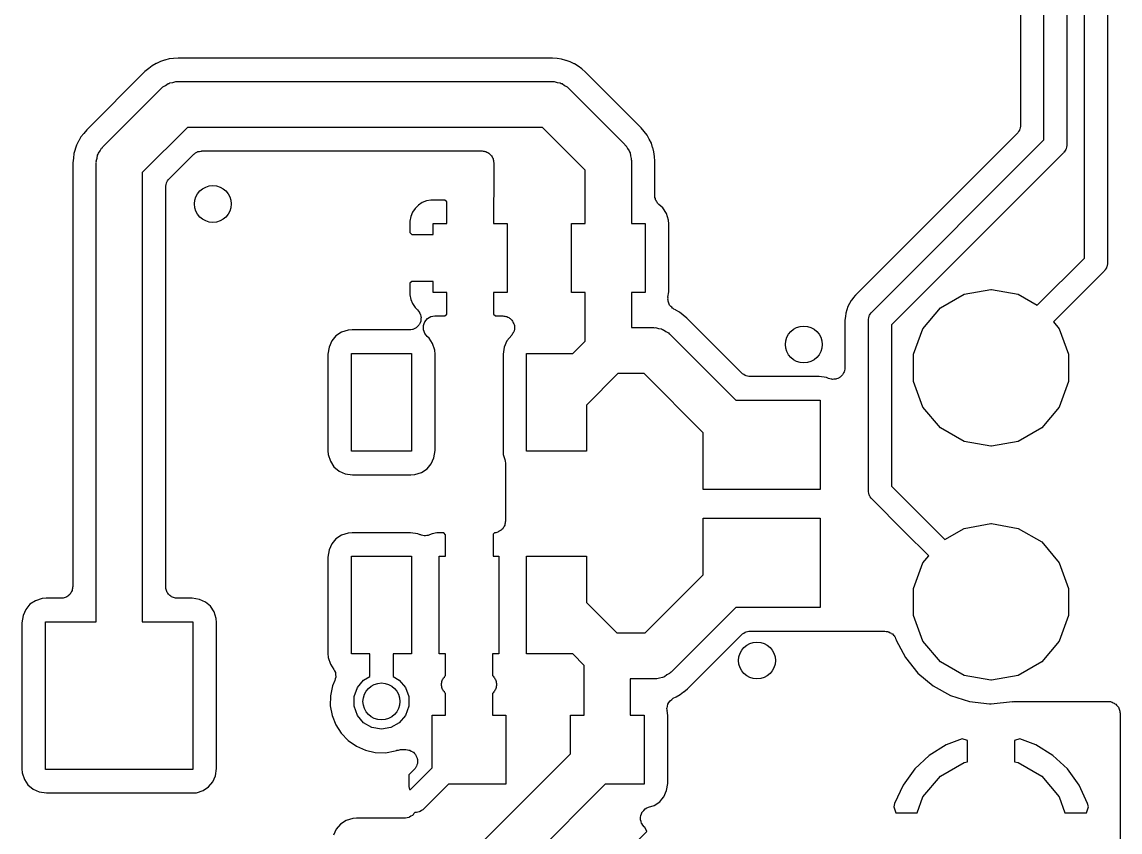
# Model space of a CAD drawing. Extents: x 100.3 to 129.7, y -169.7 to -100.3.
# Drawn here: x 117.75 to 129.67, y -159.77 to -150.98 of the extents above; entities that cross this region are included whole.
import ezdxf

# ---------------------------------------------------------------- set-up
doc = ezdxf.new("R2010")
doc.units = 0
doc.header["$MEASUREMENT"] = 0
doc.layers.add('BLACK', color=7, linetype='CONTINUOUS')

msp = doc.modelspace()

# ---------------------------------------------------------------- linework, layer by layer
at = {"layer": 'Black'}
for p, q in [((129.285, -153.547), (129.285, -134.121)), ((129.535, -134.069), (129.535, -153.598)), ((128.845, -152.263), (128.845, -134.388)), ((129.095, -134.336), (129.095, -152.314)), ((128.591, -134.546), (128.591, -152.105)), ((119.168, -151.459), (119.131, -151.489)), ((119.211, -151.436), (119.168, -151.459)), ((119.212, -151.436), (119.211, -151.436)), ((119.213, -151.436), (119.212, -151.436)), ((119.256, -151.413), (119.213, -151.436)), ((119.302, -151.399), (119.256, -151.413)), ((119.303, -151.399), (119.302, -151.399)), ((119.35, -151.385), (119.303, -151.399)), ((119.303, -151.399), (119.303, -151.399)), ((119.398, -151.381), (119.35, -151.385)), ((119.399, -151.381), (119.398, -151.381)), ((119.451, -151.375), (119.399, -151.381)), ((119.399, -151.381), (119.399, -151.381)), ((123.509, -151.375), (119.451, -151.375)), ((123.51, -151.376), (123.509, -151.375)), ((123.562, -151.381), (123.51, -151.376)), ((123.51, -151.376), (123.51, -151.376)), ((123.563, -151.381), (123.562, -151.381)), ((123.562, -151.381), (123.562, -151.381)), ((123.611, -151.386), (123.563, -151.381)), ((123.657, -151.401), (123.611, -151.386)), ((123.658, -151.401), (123.657, -151.401)), ((123.659, -151.401), (123.658, -151.401)), ((123.705, -151.416), (123.659, -151.401)), ((123.747, -151.439), (123.705, -151.416)), ((123.748, -151.439), (123.747, -151.439)), ((123.749, -151.44), (123.748, -151.439)), ((123.791, -151.462), (123.749, -151.44)), ((123.829, -151.494), (123.791, -151.462)), ((119.088, -151.523), (118.458, -152.154)), ((119.089, -151.522), (119.088, -151.523)), ((119.13, -151.49), (119.089, -151.522)), ((119.089, -151.522), (119.089, -151.522)), ((119.131, -151.489), (119.13, -151.49)), ((119.13, -151.49), (119.13, -151.49)), ((123.83, -151.494), (123.829, -151.494)), ((123.829, -151.494), (123.829, -151.494)), ((123.87, -151.528), (123.83, -151.494)), ((124.474, -152.132), (123.87, -151.528)), ((118.633, -152.338), (119.268, -151.703)), ((119.268, -151.703), (119.277, -151.696)), ((119.277, -151.696), (119.284, -151.688)), ((119.284, -151.688), (119.313, -151.672)), ((119.313, -151.672), (119.339, -151.653)), ((119.339, -151.653), (119.35, -151.65)), ((119.35, -151.65), (119.359, -151.645)), ((119.359, -151.645), (119.392, -151.639)), ((119.392, -151.639), (119.423, -151.63)), ((119.423, -151.63), (119.434, -151.631)), ((119.434, -151.631), (119.445, -151.63)), ((119.445, -151.63), (123.509, -151.63)), ((123.509, -151.63), (123.52, -151.631)), ((123.52, -151.631), (123.531, -151.63)), ((123.531, -151.63), (123.562, -151.639)), ((123.562, -151.639), (123.595, -151.645)), ((123.595, -151.645), (123.604, -151.65)), ((123.604, -151.65), (123.615, -151.653)), ((123.615, -151.653), (123.641, -151.672)), ((123.641, -151.672), (123.67, -151.688)), ((123.67, -151.688), (123.677, -151.696)), ((123.677, -151.696), (123.686, -151.703)), ((123.686, -151.703), (124.295, -152.312)), ((118.458, -152.154), (118.425, -152.194)), ((119.549, -152.13), (119.06, -152.618)), ((123.405, -152.13), (119.549, -152.13)), ((123.868, -152.592), (123.405, -152.13)), ((124.475, -152.133), (124.474, -152.132)), ((124.507, -152.173), (124.475, -152.133)), ((124.475, -152.133), (124.475, -152.133)), ((124.508, -152.174), (124.507, -152.173)), ((124.539, -152.212), (124.508, -152.174)), ((124.508, -152.174), (124.508, -152.174)), ((128.57, -152.172), (128.561, -152.186)), ((128.579, -152.158), (128.57, -152.172)), ((128.581, -152.153), (128.579, -152.158)), ((128.583, -152.148), (128.581, -152.153)), ((128.586, -152.132), (128.583, -152.148)), ((128.591, -152.116), (128.586, -152.132)), ((128.591, -152.105), (128.59, -152.11)), ((128.59, -152.11), (128.591, -152.116)), ((118.369, -152.276), (118.346, -152.319)), ((118.37, -152.275), (118.369, -152.276)), ((118.393, -152.232), (118.37, -152.275)), ((118.37, -152.275), (118.37, -152.275)), ((118.424, -152.195), (118.393, -152.232)), ((118.425, -152.194), (118.424, -152.194)), ((118.424, -152.194), (118.424, -152.195)), ((124.561, -152.255), (124.539, -152.212)), ((124.562, -152.256), (124.561, -152.255)), ((124.585, -152.299), (124.562, -152.256)), ((124.562, -152.256), (124.562, -152.256)), ((124.598, -152.346), (124.585, -152.299)), ((128.554, -152.195), (126.801, -153.947)), ((126.977, -154.131), (128.845, -152.263)), ((128.557, -152.19), (128.554, -152.195)), ((128.561, -152.186), (128.557, -152.19)), ((118.317, -152.412), (118.312, -152.461)), ((118.331, -152.366), (118.317, -152.412)), ((118.332, -152.366), (118.331, -152.366)), ((118.346, -152.319), (118.332, -152.365)), ((118.332, -152.365), (118.332, -152.366)), ((118.581, -152.419), (118.583, -152.409)), ((118.583, -152.409), (118.602, -152.382)), ((118.602, -152.382), (118.618, -152.354)), ((118.618, -152.354), (118.627, -152.347)), ((118.627, -152.347), (118.633, -152.338)), ((119.617, -152.421), (119.621, -152.417)), ((119.621, -152.417), (119.625, -152.413)), ((119.625, -152.413), (119.639, -152.405)), ((119.639, -152.405), (119.653, -152.395)), ((119.653, -152.395), (119.658, -152.394)), ((119.658, -152.394), (119.663, -152.391)), ((119.663, -152.391), (119.679, -152.388)), ((119.679, -152.388), (119.695, -152.384)), ((119.695, -152.384), (119.701, -152.384)), ((119.701, -152.384), (119.706, -152.383)), ((119.706, -152.383), (122.747, -152.383)), ((122.747, -152.383), (122.758, -152.385)), ((122.758, -152.385), (122.769, -152.385)), ((122.769, -152.385), (122.779, -152.389)), ((122.779, -152.389), (122.79, -152.391)), ((122.79, -152.391), (122.8, -152.397)), ((122.8, -152.397), (122.81, -152.401)), ((122.81, -152.401), (122.819, -152.408)), ((122.819, -152.408), (122.829, -152.413)), ((122.829, -152.413), (122.836, -152.422)), ((124.295, -152.312), (124.301, -152.321)), ((124.301, -152.321), (124.31, -152.328)), ((124.31, -152.328), (124.326, -152.356)), ((124.326, -152.356), (124.345, -152.383)), ((124.345, -152.383), (124.347, -152.393)), ((124.347, -152.393), (124.353, -152.403)), ((124.353, -152.403), (124.359, -152.435)), ((124.599, -152.347), (124.598, -152.346)), ((124.598, -152.346), (124.598, -152.346)), ((124.613, -152.393), (124.599, -152.347)), ((124.617, -152.442), (124.613, -152.393)), ((129.058, -152.403), (127.19, -154.271)), ((129.062, -152.398), (129.058, -152.403)), ((129.066, -152.395), (129.062, -152.398)), ((129.074, -152.38), (129.066, -152.395)), ((129.083, -152.367), (129.074, -152.38)), ((129.085, -152.362), (129.083, -152.367)), ((129.087, -152.357), (129.085, -152.362)), ((129.09, -152.341), (129.087, -152.357)), ((129.095, -152.325), (129.09, -152.341)), ((129.095, -152.314), (129.094, -152.32)), ((129.094, -152.32), (129.095, -152.325)), ((118.312, -152.462), (118.306, -152.513)), ((118.306, -152.513), (118.306, -152.513)), ((118.306, -152.513), (118.306, -152.515)), ((118.306, -152.515), (118.306, -157.11)), ((118.312, -152.461), (118.312, -152.461)), ((118.312, -152.461), (118.312, -152.462)), ((118.56, -152.514), (118.562, -152.504)), ((118.56, -157.493), (118.56, -152.514)), ((118.561, -152.493), (118.569, -152.461)), ((118.562, -152.504), (118.561, -152.493)), ((118.569, -152.461), (118.575, -152.429)), ((118.575, -152.429), (118.581, -152.419)), ((119.351, -152.686), (119.617, -152.421)), ((122.836, -152.422), (122.844, -152.429)), ((122.844, -152.429), (122.85, -152.438)), ((122.85, -152.438), (122.857, -152.447)), ((122.857, -152.447), (122.861, -152.457)), ((122.861, -152.457), (122.866, -152.467)), ((122.866, -152.467), (122.868, -152.478)), ((122.868, -152.478), (122.872, -152.488)), ((122.872, -152.488), (122.872, -152.5)), ((122.872, -152.5), (122.874, -152.51)), ((122.874, -152.51), (122.874, -152.882)), ((124.359, -152.435), (124.367, -152.467)), ((124.367, -152.467), (124.366, -152.478)), ((124.366, -152.478), (124.368, -152.488)), ((124.368, -152.488), (124.368, -153.17)), ((124.617, -152.443), (124.617, -152.442)), ((124.617, -152.442), (124.617, -152.442)), ((124.622, -152.495), (124.617, -152.443)), ((124.622, -152.868), (124.622, -152.495)), ((119.06, -152.618), (119.06, -157.493)), ((123.868, -153.17), (123.868, -152.592)), ((119.314, -152.765), (119.319, -152.749)), ((119.315, -152.77), (119.314, -152.765)), ((119.314, -152.776), (119.315, -152.77)), ((119.319, -152.749), (119.322, -152.732)), ((119.322, -152.732), (119.324, -152.728)), ((119.324, -152.728), (119.326, -152.722)), ((119.326, -152.722), (119.335, -152.709)), ((119.335, -152.709), (119.344, -152.694)), ((119.344, -152.694), (119.348, -152.691)), ((119.348, -152.691), (119.351, -152.686)), ((119.314, -153.132), (119.314, -152.776)), ((122.874, -152.893), (122.872, -152.898)), ((122.874, -152.882), (122.873, -152.887)), ((122.873, -152.887), (122.874, -152.893)), ((124.624, -152.879), (124.622, -152.868)), ((124.624, -152.889), (124.624, -152.879)), ((124.628, -152.9), (124.624, -152.889)), ((122.021, -153.008), (121.993, -153.049)), ((122.056, -152.972), (122.021, -153.008)), ((122.098, -152.944), (122.056, -152.972)), ((122.144, -152.925), (122.098, -152.944)), ((122.193, -152.916), (122.144, -152.925)), ((122.343, -152.916), (122.193, -152.916)), ((122.364, -152.936), (122.343, -152.916)), ((122.364, -153.17), (122.364, -152.936)), ((122.872, -152.898), (122.872, -153.17)), ((124.63, -152.912), (124.628, -152.9)), ((124.635, -152.921), (124.63, -152.912)), ((124.639, -152.931), (124.635, -152.921)), ((124.646, -152.94), (124.639, -152.931)), ((124.652, -152.95), (124.646, -152.94)), ((124.66, -152.957), (124.652, -152.95)), ((124.667, -152.965), (124.66, -152.957)), ((124.709, -153.001), (124.667, -152.965)), ((124.748, -153.061), (124.709, -153.001)), ((119.314, -154.582), (119.314, -153.132)), ((121.974, -153.095), (121.964, -153.144)), ((121.993, -153.049), (121.974, -153.095)), ((124.771, -153.133), (124.748, -153.061)), ((124.774, -153.175), (124.771, -153.133)), ((121.964, -153.144), (121.964, -153.27)), ((122.218, -153.291), (122.218, -153.17)), ((122.218, -153.17), (122.364, -153.17)), ((122.872, -153.17), (123.018, -153.17)), ((123.018, -153.17), (123.018, -153.92)), ((123.718, -153.92), (123.718, -153.17)), ((123.718, -153.17), (123.868, -153.17)), ((124.368, -153.17), (124.518, -153.17)), ((124.518, -153.17), (124.518, -153.92)), ((124.774, -153.911), (124.774, -153.175)), ((121.964, -153.27), (121.985, -153.291)), ((121.985, -153.291), (122.218, -153.291)), ((128.773, -154.058), (129.285, -153.547)), ((129.535, -153.609), (129.53, -153.625)), ((129.535, -153.598), (129.534, -153.604)), ((129.534, -153.604), (129.535, -153.609)), ((129.498, -153.687), (128.948, -154.237)), ((129.502, -153.682), (129.498, -153.687)), ((129.506, -153.679), (129.502, -153.682)), ((129.514, -153.665), (129.506, -153.679)), ((129.523, -153.651), (129.514, -153.665)), ((129.525, -153.646), (129.523, -153.651)), ((129.527, -153.641), (129.525, -153.646)), ((129.53, -153.625), (129.527, -153.641)), ((121.985, -153.799), (121.964, -153.819)), ((121.964, -153.819), (121.964, -153.945)), ((122.218, -153.799), (121.985, -153.799)), ((122.218, -153.92), (122.218, -153.799)), ((121.964, -153.945), (121.974, -153.994)), ((122.364, -153.92), (122.218, -153.92)), ((122.364, -154.153), (122.364, -153.92)), ((123.018, -153.92), (122.872, -153.92)), ((122.872, -153.92), (122.872, -154.153)), ((123.868, -153.92), (123.718, -153.92)), ((123.868, -154.446), (123.868, -153.92)), ((124.518, -153.92), (124.368, -153.92)), ((124.368, -153.92), (124.368, -154.299)), ((124.765, -153.97), (124.774, -153.911)), ((126.801, -153.947), (126.776, -153.978)), ((127.722, -154.086), (127.978, -153.938)), ((127.978, -153.938), (128.268, -153.887)), ((128.268, -153.887), (128.275, -153.887)), ((128.275, -153.887), (128.565, -153.938)), ((128.565, -153.938), (128.773, -154.058)), ((121.974, -153.994), (121.993, -154.04)), ((121.993, -154.04), (122.021, -154.081)), ((122.021, -154.081), (122.048, -154.109)), ((124.764, -153.991), (124.766, -153.98)), ((124.766, -154.002), (124.764, -153.991)), ((124.766, -153.98), (124.765, -153.97)), ((124.767, -154.014), (124.766, -154.002)), ((124.771, -154.024), (124.767, -154.014)), ((124.773, -154.034), (124.771, -154.024)), ((124.779, -154.044), (124.773, -154.034)), ((124.783, -154.055), (124.779, -154.044)), ((124.79, -154.063), (124.783, -154.055)), ((124.796, -154.072), (124.79, -154.063)), ((124.805, -154.079), (124.796, -154.072)), ((124.813, -154.088), (124.805, -154.079)), ((126.716, -154.072), (126.706, -154.107)), ((126.734, -154.04), (126.716, -154.072)), ((126.752, -154.007), (126.734, -154.039)), ((126.734, -154.039), (126.734, -154.04)), ((126.734, -154.04), (126.734, -154.04)), ((126.775, -153.979), (126.752, -154.007)), ((126.776, -153.978), (126.775, -153.979)), ((126.775, -153.979), (126.775, -153.979)), ((127.532, -154.312), (127.722, -154.086)), ((122.048, -154.109), (122.058, -154.122)), ((122.058, -154.122), (122.068, -154.135)), ((122.068, -154.135), (122.07, -154.14)), ((122.07, -154.14), (122.073, -154.145)), ((122.073, -154.145), (122.078, -154.161)), ((122.078, -154.161), (122.083, -154.177)), ((122.083, -154.177), (122.083, -154.182)), ((122.083, -154.182), (122.085, -154.188)), ((122.085, -154.188), (122.083, -154.204)), ((122.083, -154.204), (122.083, -154.221)), ((122.14, -154.22), (122.154, -154.203)), ((122.154, -154.203), (122.154, -154.203)), ((122.154, -154.203), (122.155, -154.203)), ((122.155, -154.203), (122.174, -154.192)), ((122.174, -154.192), (122.192, -154.181)), ((122.192, -154.181), (122.193, -154.181)), ((122.193, -154.181), (122.214, -154.177)), ((122.193, -154.181), (122.193, -154.181)), ((122.214, -154.177), (122.236, -154.174)), ((122.236, -154.174), (122.343, -154.174)), ((122.343, -154.174), (122.364, -154.153)), ((122.872, -154.153), (122.893, -154.174)), ((122.893, -154.174), (122.972, -154.174)), ((122.972, -154.174), (122.984, -154.176)), ((122.984, -154.176), (122.995, -154.176)), ((122.995, -154.176), (123.005, -154.179)), ((123.005, -154.179), (123.016, -154.181)), ((123.016, -154.181), (123.026, -154.187)), ((123.026, -154.187), (123.037, -154.191)), ((123.037, -154.191), (123.045, -154.198)), ((123.045, -154.198), (123.054, -154.203)), ((123.054, -154.203), (123.062, -154.212)), ((124.822, -154.093), (124.813, -154.088)), ((124.83, -154.099), (124.822, -154.093)), ((124.847, -154.109), (124.83, -154.099)), ((124.848, -154.109), (124.847, -154.109)), ((124.849, -154.11), (124.848, -154.109)), ((124.891, -154.132), (124.849, -154.11)), ((124.929, -154.164), (124.891, -154.132)), ((124.93, -154.164), (124.929, -154.164)), ((124.929, -154.164), (124.929, -154.164)), ((124.97, -154.198), (124.93, -154.164)), ((125.566, -154.793), (124.97, -154.198)), ((126.69, -154.18), (126.686, -154.22)), ((126.691, -154.179), (126.69, -154.179)), ((126.69, -154.179), (126.69, -154.18)), ((126.694, -154.143), (126.691, -154.179)), ((126.705, -154.108), (126.694, -154.143)), ((126.706, -154.107), (126.705, -154.107)), ((126.705, -154.107), (126.705, -154.108)), ((126.94, -154.208), (126.945, -154.193)), ((126.945, -154.193), (126.948, -154.177)), ((126.948, -154.177), (126.95, -154.172)), ((126.95, -154.172), (126.952, -154.166)), ((126.952, -154.166), (126.961, -154.153)), ((126.961, -154.153), (126.969, -154.139)), ((126.969, -154.139), (126.973, -154.135)), ((126.973, -154.135), (126.977, -154.131)), ((121.975, -154.323), (121.958, -154.326)), ((121.991, -154.321), (121.975, -154.323)), ((121.996, -154.319), (121.991, -154.321)), ((122.002, -154.318), (121.996, -154.319)), ((122.016, -154.31), (122.002, -154.318)), ((122.031, -154.303), (122.016, -154.31)), ((122.035, -154.299), (122.031, -154.303)), ((122.04, -154.296), (122.035, -154.299)), ((122.051, -154.283), (122.04, -154.296)), ((122.062, -154.272), (122.051, -154.283)), ((122.065, -154.266), (122.062, -154.272)), ((122.068, -154.262), (122.065, -154.266)), ((122.074, -154.247), (122.068, -154.262)), ((122.081, -154.232), (122.074, -154.247)), ((122.082, -154.226), (122.081, -154.232)), ((122.083, -154.221), (122.082, -154.226)), ((122.11, -154.322), (122.111, -154.3)), ((122.111, -154.322), (122.11, -154.322)), ((122.111, -154.277), (122.118, -154.257)), ((122.111, -154.278), (122.111, -154.277)), ((122.111, -154.3), (122.111, -154.278)), ((122.111, -154.278), (122.111, -154.278)), ((122.111, -154.323), (122.111, -154.322)), ((122.118, -154.343), (122.111, -154.323)), ((122.118, -154.257), (122.126, -154.237)), ((122.126, -154.236), (122.14, -154.22)), ((122.126, -154.237), (122.126, -154.236)), ((122.126, -154.237), (122.126, -154.237)), ((123.062, -154.212), (123.07, -154.22)), ((123.07, -154.22), (123.076, -154.229)), ((123.076, -154.229), (123.082, -154.237)), ((123.082, -154.237), (123.086, -154.248)), ((123.086, -154.248), (123.092, -154.258)), ((123.092, -154.258), (123.094, -154.268)), ((123.094, -154.268), (123.098, -154.278)), ((123.098, -154.323), (123.094, -154.333)), ((123.098, -154.278), (123.098, -154.29)), ((123.098, -154.29), (123.099, -154.301)), ((123.099, -154.301), (123.098, -154.312)), ((123.098, -154.312), (123.098, -154.323)), ((124.368, -154.299), (124.609, -154.299)), ((124.609, -154.299), (124.62, -154.301)), ((124.62, -154.301), (124.631, -154.3)), ((124.631, -154.3), (124.662, -154.309)), ((124.662, -154.309), (124.695, -154.315)), ((124.695, -154.315), (124.704, -154.32)), ((124.704, -154.32), (124.715, -154.323)), ((124.715, -154.323), (124.741, -154.342)), ((126.686, -154.22), (126.686, -154.22)), ((126.686, -154.22), (126.686, -154.735)), ((126.941, -154.214), (126.94, -154.208)), ((126.94, -154.219), (126.941, -154.214)), ((126.94, -156.07), (126.94, -154.219)), ((127.19, -154.271), (127.19, -156.019)), ((127.431, -154.589), (127.532, -154.312)), ((128.948, -154.237), (129.011, -154.312)), ((129.011, -154.312), (129.112, -154.589)), ((121.162, -154.391), (121.116, -154.445)), ((121.222, -154.351), (121.162, -154.391)), ((121.294, -154.329), (121.222, -154.351)), ((121.336, -154.326), (121.294, -154.329)), ((121.958, -154.326), (121.336, -154.326)), ((122.125, -154.363), (122.118, -154.343)), ((122.125, -154.364), (122.125, -154.363)), ((122.126, -154.364), (122.125, -154.364)), ((122.14, -154.381), (122.126, -154.364)), ((122.153, -154.397), (122.14, -154.381)), ((122.172, -154.413), (122.153, -154.397)), ((122.211, -154.473), (122.172, -154.413)), ((123.069, -154.383), (123.016, -154.445)), ((123.075, -154.373), (123.069, -154.383)), ((123.082, -154.364), (123.075, -154.373)), ((123.086, -154.354), (123.082, -154.364)), ((123.091, -154.345), (123.086, -154.354)), ((123.094, -154.333), (123.091, -154.345)), ((124.741, -154.342), (124.77, -154.358)), ((124.77, -154.358), (124.777, -154.366)), ((124.777, -154.366), (124.786, -154.373)), ((124.786, -154.373), (125.5, -155.087)), ((121.087, -154.511), (121.075, -154.59)), ((121.116, -154.445), (121.087, -154.511)), ((122.234, -154.545), (122.211, -154.473)), ((122.237, -154.587), (122.234, -154.545)), ((122.987, -154.511), (122.975, -154.59)), ((123.016, -154.445), (122.987, -154.511)), ((123.732, -154.582), (123.868, -154.446)), ((119.314, -157.11), (119.314, -154.582)), ((121.075, -154.59), (121.075, -155.636)), ((121.331, -155.641), (121.331, -154.582)), ((121.331, -154.582), (121.981, -154.582)), ((121.981, -154.582), (121.981, -155.641)), ((122.237, -155.633), (122.237, -154.587)), ((122.975, -154.59), (122.975, -155.636)), ((123.231, -155.641), (123.231, -154.582)), ((123.231, -154.582), (123.732, -154.582)), ((127.431, -154.885), (127.431, -154.589)), ((129.112, -154.589), (129.112, -154.885)), ((124.222, -154.799), (123.881, -155.14)), ((124.505, -154.799), (124.222, -154.799)), ((125.146, -155.44), (124.505, -154.799)), ((125.57, -154.797), (125.566, -154.793)), ((125.574, -154.801), (125.57, -154.797)), ((125.588, -154.809), (125.574, -154.801)), ((126.67, -154.792), (126.664, -154.807)), ((126.678, -154.779), (126.67, -154.792)), ((126.679, -154.772), (126.678, -154.779)), ((126.682, -154.766), (126.679, -154.772)), ((126.683, -154.751), (126.682, -154.766)), ((126.686, -154.735), (126.683, -154.751)), ((125.602, -154.819), (125.588, -154.809)), ((125.607, -154.82), (125.602, -154.819)), ((125.612, -154.823), (125.607, -154.82)), ((125.628, -154.826), (125.612, -154.823)), ((125.644, -154.83), (125.628, -154.826)), ((125.65, -154.83), (125.644, -154.83)), ((125.656, -154.831), (125.65, -154.83)), ((126.407, -154.831), (125.656, -154.831)), ((126.487, -154.842), (126.407, -154.831)), ((126.507, -154.851), (126.487, -154.842)), ((126.522, -154.855), (126.507, -154.851)), ((126.537, -154.86), (126.522, -154.855)), ((126.543, -154.86), (126.537, -154.86)), ((126.55, -154.862), (126.543, -154.86)), ((126.565, -154.86), (126.55, -154.862)), ((126.581, -154.86), (126.565, -154.86)), ((126.587, -154.858), (126.581, -154.86)), ((126.593, -154.857), (126.587, -154.858)), ((126.608, -154.851), (126.593, -154.857)), ((126.622, -154.845), (126.608, -154.851)), ((126.627, -154.841), (126.622, -154.845)), ((126.633, -154.838), (126.627, -154.841)), ((126.644, -154.827), (126.633, -154.838)), ((126.656, -154.817), (126.644, -154.827)), ((126.659, -154.811), (126.656, -154.817)), ((126.664, -154.807), (126.659, -154.811)), ((127.532, -155.162), (127.431, -154.885)), ((129.112, -154.885), (129.011, -155.162)), ((123.881, -155.14), (123.881, -155.641)), ((125.5, -155.087), (126.416, -155.087)), ((126.416, -155.087), (126.416, -156.056)), ((127.722, -155.388), (127.532, -155.162)), ((129.011, -155.162), (128.821, -155.388)), ((127.978, -155.536), (127.722, -155.388)), ((128.821, -155.388), (128.565, -155.536)), ((125.146, -156.056), (125.146, -155.44)), ((121.075, -155.636), (121.078, -155.678)), ((122.225, -155.712), (122.237, -155.633)), ((122.975, -155.636), (122.978, -155.678)), ((128.268, -155.587), (127.978, -155.536)), ((128.275, -155.587), (128.268, -155.587)), ((128.565, -155.536), (128.275, -155.587)), ((121.078, -155.678), (121.101, -155.75)), ((121.101, -155.75), (121.14, -155.81)), ((121.981, -155.641), (121.331, -155.641)), ((122.196, -155.778), (122.225, -155.712)), ((122.978, -155.678), (122.995, -155.732)), ((122.995, -155.732), (122.998, -155.751)), ((122.998, -155.751), (123.001, -155.77)), ((123.881, -155.641), (123.231, -155.641)), ((121.14, -155.81), (121.195, -155.857)), ((121.195, -155.857), (121.26, -155.886)), ((122.018, -155.894), (122.09, -155.872)), ((122.09, -155.872), (122.15, -155.832)), ((122.15, -155.832), (122.196, -155.778)), ((123.001, -155.77), (123.001, -156.4)), ((121.26, -155.886), (121.34, -155.897)), ((121.34, -155.897), (121.976, -155.897)), ((121.976, -155.897), (122.018, -155.894)), ((126.416, -156.056), (125.146, -156.056)), ((126.941, -156.076), (126.94, -156.07)), ((126.94, -156.081), (126.941, -156.076)), ((126.945, -156.097), (126.94, -156.081)), ((126.948, -156.113), (126.945, -156.097)), ((127.19, -156.019), (127.51, -156.339)), ((126.95, -156.118), (126.948, -156.113)), ((126.952, -156.123), (126.95, -156.118)), ((126.961, -156.137), (126.952, -156.123)), ((126.969, -156.151), (126.961, -156.137)), ((126.973, -156.154), (126.969, -156.151)), ((126.977, -156.159), (126.973, -156.154)), ((127.333, -156.515), (126.977, -156.159)), ((127.51, -156.339), (127.51, -156.339)), ((127.51, -156.339), (127.77, -156.598)), ((122.984, -156.464), (122.977, -156.473)), ((122.988, -156.454), (122.984, -156.464)), ((122.993, -156.444), (122.988, -156.454)), ((122.995, -156.433), (122.993, -156.444)), ((122.999, -156.423), (122.995, -156.433)), ((123.001, -156.4), (122.999, -156.411)), ((122.999, -156.411), (122.999, -156.423)), ((125.146, -156.983), (125.146, -156.367)), ((125.146, -156.367), (126.416, -156.367)), ((126.416, -156.367), (126.416, -157.337)), ((127.978, -156.478), (128.268, -156.427)), ((128.268, -156.427), (128.275, -156.427)), ((128.275, -156.427), (128.565, -156.478)), ((121.222, -156.551), (121.162, -156.591)), ((121.294, -156.529), (121.222, -156.551)), ((121.336, -156.526), (121.294, -156.529)), ((121.972, -156.526), (121.336, -156.526)), ((122.052, -156.537), (121.972, -156.526)), ((122.076, -156.548), (122.052, -156.537)), ((122.084, -156.55), (122.076, -156.548)), ((122.09, -156.553), (122.084, -156.55)), ((122.105, -156.555), (122.09, -156.553)), ((122.119, -156.559), (122.105, -156.555)), ((122.127, -156.558), (122.119, -156.559)), ((122.134, -156.559), (122.127, -156.558)), ((122.148, -156.556), (122.134, -156.559)), ((122.163, -156.554), (122.148, -156.556)), ((122.17, -156.551), (122.163, -156.554)), ((122.177, -156.55), (122.17, -156.551)), ((122.207, -156.537), (122.177, -156.55)), ((122.256, -156.528), (122.207, -156.537)), ((122.331, -156.528), (122.256, -156.528)), ((122.352, -156.548), (122.331, -156.528)), ((122.352, -156.781), (122.352, -156.548)), ((122.882, -156.526), (122.868, -156.54)), ((122.868, -156.54), (122.868, -156.781)), ((122.885, -156.526), (122.882, -156.526)), ((122.896, -156.526), (122.885, -156.526)), ((122.906, -156.522), (122.896, -156.526)), ((122.917, -156.52), (122.906, -156.522)), ((122.927, -156.514), (122.917, -156.52)), ((122.938, -156.51), (122.927, -156.514)), ((122.946, -156.503), (122.938, -156.51)), ((122.956, -156.498), (122.946, -156.503)), ((122.963, -156.489), (122.956, -156.498)), ((122.971, -156.482), (122.963, -156.489)), ((122.977, -156.473), (122.971, -156.482)), ((127.595, -156.777), (127.333, -156.515)), ((127.333, -156.515), (127.333, -156.515)), ((127.77, -156.598), (127.978, -156.478)), ((128.565, -156.478), (128.821, -156.626)), ((121.116, -156.645), (121.087, -156.711)), ((121.162, -156.591), (121.116, -156.645)), ((128.821, -156.626), (129.011, -156.852)), ((121.087, -156.711), (121.075, -156.79)), ((121.075, -156.79), (121.075, -157.836)), ((121.331, -157.841), (121.331, -156.781)), ((121.331, -156.781), (121.981, -156.781)), ((121.981, -156.781), (121.981, -157.841)), ((122.281, -157.841), (122.281, -156.781)), ((122.281, -156.781), (122.352, -156.781)), ((122.868, -156.781), (122.931, -156.781)), ((122.931, -156.781), (122.931, -157.841)), ((123.231, -157.841), (123.231, -156.781)), ((123.231, -156.781), (123.881, -156.781)), ((123.881, -156.781), (123.881, -157.283)), ((127.532, -156.852), (127.595, -156.777)), ((127.431, -157.129), (127.532, -156.852)), ((129.011, -156.852), (129.112, -157.129)), ((124.517, -157.612), (125.146, -156.983)), ((118.282, -157.182), (118.276, -157.192)), ((118.289, -157.174), (118.282, -157.182)), ((118.293, -157.163), (118.289, -157.174)), ((118.298, -157.154), (118.293, -157.163)), ((118.3, -157.143), (118.298, -157.154)), ((118.304, -157.132), (118.3, -157.143)), ((118.306, -157.11), (118.304, -157.121)), ((118.304, -157.121), (118.304, -157.132)), ((119.316, -157.121), (119.314, -157.11)), ((119.316, -157.132), (119.316, -157.121)), ((119.32, -157.143), (119.316, -157.132)), ((119.322, -157.154), (119.32, -157.143)), ((119.327, -157.163), (119.322, -157.154)), ((119.331, -157.174), (119.327, -157.163)), ((119.338, -157.182), (119.331, -157.174)), ((119.344, -157.192), (119.338, -157.182)), ((127.431, -157.425), (127.431, -157.129)), ((129.112, -157.129), (129.112, -157.425)), ((117.841, -157.302), (117.795, -157.357)), ((117.901, -157.263), (117.841, -157.302)), ((117.973, -157.24), (117.901, -157.263)), ((118.015, -157.237), (117.973, -157.24)), ((118.179, -157.237), (118.015, -157.237)), ((118.19, -157.235), (118.179, -157.237)), ((118.201, -157.235), (118.19, -157.235)), ((118.211, -157.231), (118.201, -157.235)), ((118.222, -157.229), (118.211, -157.231)), ((118.232, -157.224), (118.222, -157.229)), ((118.242, -157.22), (118.232, -157.224)), ((118.251, -157.213), (118.242, -157.22)), ((118.261, -157.207), (118.251, -157.213)), ((118.268, -157.199), (118.261, -157.207)), ((118.276, -157.192), (118.268, -157.199)), ((119.352, -157.199), (119.344, -157.192)), ((119.359, -157.207), (119.352, -157.199)), ((119.369, -157.213), (119.359, -157.207)), ((119.377, -157.22), (119.369, -157.213)), ((119.388, -157.224), (119.377, -157.22)), ((119.398, -157.229), (119.388, -157.224)), ((119.409, -157.231), (119.398, -157.229)), ((119.419, -157.235), (119.409, -157.231)), ((119.43, -157.235), (119.419, -157.235)), ((119.441, -157.237), (119.43, -157.235)), ((119.601, -157.237), (119.441, -157.237)), ((119.681, -157.249), (119.601, -157.237)), ((119.746, -157.278), (119.681, -157.249)), ((119.801, -157.324), (119.746, -157.278)), ((123.881, -157.283), (124.21, -157.612)), ((117.766, -157.422), (117.754, -157.502)), ((117.795, -157.357), (117.766, -157.422)), ((119.84, -157.384), (119.801, -157.324)), ((119.863, -157.456), (119.84, -157.384)), ((125.5, -157.337), (124.798, -158.038)), ((126.416, -157.337), (125.5, -157.337)), ((117.754, -157.502), (117.754, -159.088)), ((118.01, -159.093), (118.01, -157.493)), ((118.01, -157.493), (118.56, -157.493)), ((119.06, -157.493), (119.61, -157.493)), ((119.61, -157.493), (119.61, -159.093)), ((119.866, -157.498), (119.863, -157.456)), ((119.866, -159.084), (119.866, -157.498)), ((127.532, -157.702), (127.431, -157.425)), ((129.112, -157.425), (129.011, -157.702)), ((124.21, -157.612), (124.517, -157.612)), ((124.978, -158.218), (125.566, -157.63)), ((125.566, -157.63), (125.57, -157.626)), ((125.57, -157.626), (125.574, -157.622)), ((125.574, -157.622), (125.588, -157.614)), ((125.588, -157.614), (125.602, -157.604)), ((125.602, -157.604), (125.607, -157.603)), ((125.607, -157.603), (125.612, -157.6)), ((125.612, -157.6), (125.628, -157.597)), ((125.628, -157.597), (125.644, -157.593)), ((125.644, -157.593), (125.65, -157.593)), ((125.65, -157.593), (125.656, -157.592)), ((125.656, -157.592), (126.356, -157.592)), ((126.356, -157.592), (126.368, -157.594)), ((126.368, -157.594), (127.119, -157.594)), ((127.119, -157.594), (127.134, -157.597)), ((127.134, -157.597), (127.149, -157.598)), ((127.149, -157.598), (127.156, -157.601)), ((127.156, -157.601), (127.163, -157.602)), ((127.163, -157.602), (127.176, -157.61)), ((127.176, -157.61), (127.19, -157.616)), ((127.19, -157.616), (127.195, -157.621)), ((127.195, -157.621), (127.201, -157.624)), ((127.201, -157.624), (127.211, -157.636)), ((127.211, -157.636), (127.222, -157.646)), ((127.222, -157.646), (127.225, -157.653)), ((127.225, -157.653), (127.229, -157.658)), ((127.229, -157.658), (127.234, -157.672)), ((127.234, -157.672), (127.241, -157.686)), ((127.241, -157.686), (127.242, -157.69)), ((127.242, -157.69), (127.342, -157.881)), ((127.722, -157.928), (127.532, -157.702)), ((129.011, -157.702), (128.821, -157.928)), ((121.075, -157.836), (121.078, -157.878)), ((121.078, -157.878), (121.101, -157.95)), ((121.531, -157.841), (121.331, -157.841)), ((121.531, -158.086), (121.531, -157.841)), ((121.981, -157.841), (121.781, -157.841)), ((121.781, -157.841), (121.781, -158.087)), ((122.352, -157.841), (122.281, -157.841)), ((122.352, -158.075), (122.352, -157.841)), ((122.931, -157.841), (122.86, -157.841)), ((122.86, -157.841), (122.86, -158.075)), ((123.732, -157.841), (123.231, -157.841)), ((123.856, -157.965), (123.732, -157.841)), ((127.342, -157.881), (127.477, -158.049)), ((121.101, -157.95), (121.139, -158.008)), ((121.139, -158.008), (121.146, -158.025)), ((123.856, -158.504), (123.856, -157.965)), ((127.978, -158.076), (127.722, -157.928)), ((128.821, -157.928), (128.565, -158.076)), ((121.15, -158.128), (121.124, -158.188)), ((121.146, -158.025), (121.155, -158.042)), ((121.154, -158.11), (121.15, -158.128)), ((121.159, -158.093), (121.154, -158.11)), ((121.155, -158.042), (121.155, -158.045)), ((121.155, -158.045), (121.157, -158.049)), ((121.157, -158.049), (121.158, -158.067)), ((121.158, -158.067), (121.16, -158.085)), ((121.16, -158.085), (121.159, -158.089)), ((121.159, -158.089), (121.159, -158.093)), ((121.394, -158.206), (121.461, -158.126)), ((121.461, -158.126), (121.531, -158.086)), ((121.781, -158.087), (121.848, -158.126)), ((121.848, -158.126), (121.916, -158.206)), ((122.311, -158.14), (122.316, -158.13)), ((122.316, -158.13), (122.319, -158.119)), ((122.319, -158.119), (122.325, -158.11)), ((122.325, -158.11), (122.33, -158.1)), ((122.33, -158.1), (122.338, -158.092)), ((122.338, -158.092), (122.344, -158.083)), ((122.344, -158.083), (122.352, -158.075)), ((122.86, -158.075), (122.868, -158.083)), ((122.868, -158.083), (122.874, -158.092)), ((122.874, -158.092), (122.882, -158.1)), ((122.882, -158.1), (122.887, -158.11)), ((122.887, -158.11), (122.893, -158.119)), ((122.893, -158.119), (122.896, -158.13)), ((122.896, -158.13), (122.901, -158.14)), ((124.621, -158.112), (124.356, -158.112)), ((124.356, -158.112), (124.356, -158.504)), ((124.632, -158.11), (124.621, -158.112)), ((124.643, -158.111), (124.632, -158.11)), ((124.674, -158.102), (124.643, -158.111)), ((124.707, -158.096), (124.674, -158.102)), ((124.716, -158.091), (124.707, -158.096)), ((124.727, -158.088), (124.716, -158.091)), ((124.753, -158.069), (124.727, -158.088)), ((124.782, -158.053), (124.753, -158.069)), ((124.789, -158.045), (124.782, -158.053)), ((124.798, -158.038), (124.789, -158.045)), ((127.477, -158.049), (127.642, -158.187)), ((128.268, -158.127), (127.978, -158.076)), ((128.275, -158.127), (128.268, -158.127)), ((128.565, -158.076), (128.275, -158.127)), ((121.124, -158.188), (121.102, -158.294)), ((121.358, -158.304), (121.394, -158.206)), ((121.916, -158.206), (121.951, -158.304)), ((122.307, -158.161), (122.31, -158.151)), ((122.308, -158.173), (122.307, -158.161)), ((122.307, -158.184), (122.308, -158.173)), ((122.31, -158.194), (122.307, -158.184)), ((122.31, -158.151), (122.311, -158.14)), ((122.311, -158.205), (122.31, -158.194)), ((122.316, -158.215), (122.311, -158.205)), ((122.319, -158.226), (122.316, -158.215)), ((122.325, -158.235), (122.319, -158.226)), ((122.33, -158.245), (122.325, -158.235)), ((122.338, -158.253), (122.33, -158.245)), ((122.344, -158.262), (122.338, -158.253)), ((122.874, -158.253), (122.868, -158.262)), ((122.882, -158.245), (122.874, -158.253)), ((122.887, -158.235), (122.882, -158.245)), ((122.893, -158.226), (122.887, -158.235)), ((122.896, -158.215), (122.893, -158.226)), ((122.901, -158.205), (122.896, -158.215)), ((122.901, -158.14), (122.902, -158.151)), ((122.902, -158.194), (122.901, -158.205)), ((122.902, -158.151), (122.905, -158.161)), ((122.905, -158.184), (122.902, -158.194)), ((122.905, -158.161), (122.904, -158.172)), ((122.904, -158.172), (122.905, -158.184)), ((124.898, -158.282), (124.935, -158.252)), ((124.935, -158.252), (124.936, -158.251)), ((124.936, -158.251), (124.976, -158.219)), ((124.936, -158.251), (124.936, -158.251)), ((124.976, -158.219), (124.977, -158.219)), ((124.977, -158.219), (124.978, -158.218)), ((127.642, -158.187), (127.831, -158.291)), ((121.102, -158.294), (121.1, -158.403)), ((121.358, -158.409), (121.358, -158.304)), ((121.951, -158.304), (121.951, -158.409)), ((122.352, -158.27), (122.344, -158.262)), ((122.352, -158.504), (122.352, -158.27)), ((122.868, -158.262), (122.86, -158.27)), ((122.86, -158.27), (122.86, -158.504)), ((124.764, -158.385), (124.776, -158.367)), ((124.776, -158.367), (124.787, -158.349)), ((124.787, -158.349), (124.788, -158.349)), ((124.788, -158.348), (124.805, -158.335)), ((124.788, -158.349), (124.788, -158.348)), ((124.805, -158.335), (124.822, -158.322)), ((124.822, -158.322), (124.853, -158.305)), ((124.853, -158.305), (124.854, -158.305)), ((124.854, -158.305), (124.855, -158.305)), ((124.855, -158.305), (124.898, -158.282)), ((127.831, -158.291), (128.036, -158.356)), ((128.036, -158.356), (128.256, -158.381)), ((128.271, -158.381), (128.504, -158.358)), ((128.504, -158.358), (128.509, -158.359)), ((128.509, -158.359), (128.52, -158.356)), ((128.52, -158.356), (129.544, -158.356)), ((129.544, -158.356), (129.555, -158.358)), ((129.555, -158.358), (129.566, -158.358)), ((129.566, -158.358), (129.576, -158.362)), ((129.576, -158.362), (129.587, -158.364)), ((129.587, -158.364), (129.597, -158.37)), ((129.597, -158.37), (129.607, -158.374)), ((129.607, -158.374), (129.616, -158.381)), ((121.1, -158.403), (121.12, -158.51)), ((121.394, -158.507), (121.358, -158.409)), ((121.951, -158.409), (121.916, -158.507)), ((124.754, -158.43), (124.755, -158.429)), ((124.757, -158.451), (124.754, -158.43)), ((124.755, -158.428), (124.759, -158.407)), ((124.755, -158.429), (124.755, -158.428)), ((124.758, -158.452), (124.757, -158.451)), ((124.757, -158.453), (124.758, -158.452)), ((124.762, -158.509), (124.757, -158.453)), ((124.759, -158.407), (124.764, -158.387)), ((124.764, -158.386), (124.764, -158.385)), ((124.764, -158.387), (124.764, -158.386)), ((128.256, -158.381), (128.266, -158.381)), ((128.266, -158.381), (128.271, -158.381)), ((129.616, -158.381), (129.626, -158.386)), ((129.626, -158.386), (129.633, -158.395)), ((129.633, -158.395), (129.641, -158.402)), ((129.641, -158.402), (129.647, -158.411)), ((129.647, -158.411), (129.654, -158.42)), ((129.654, -158.42), (129.658, -158.43)), ((129.658, -158.43), (129.663, -158.44)), ((129.663, -158.44), (129.665, -158.451)), ((129.665, -158.451), (129.669, -158.461)), ((129.669, -158.461), (129.669, -158.473)), ((129.669, -158.473), (129.671, -158.483)), ((129.671, -158.483), (129.671, -169.544)), ((121.12, -158.51), (121.16, -158.611)), ((121.16, -158.611), (121.219, -158.702)), ((121.461, -158.587), (121.394, -158.507)), ((121.552, -158.639), (121.461, -158.587)), ((121.848, -158.587), (121.758, -158.639)), ((121.916, -158.507), (121.848, -158.587)), ((122.206, -159.077), (122.206, -158.504)), ((122.206, -158.504), (122.352, -158.504)), ((122.86, -158.504), (123.006, -158.504)), ((123.006, -158.504), (123.006, -159.254)), ((123.706, -158.925), (123.706, -158.504)), ((123.706, -158.504), (123.856, -158.504)), ((124.356, -158.504), (124.506, -158.504)), ((124.506, -158.504), (124.506, -159.254)), ((124.762, -159.245), (124.762, -158.509)), ((121.219, -158.702), (121.294, -158.78)), ((121.655, -158.658), (121.552, -158.639)), ((121.758, -158.639), (121.655, -158.658)), ((121.294, -158.78), (121.383, -158.842)), ((121.383, -158.842), (121.483, -158.886)), ((127.785, -158.827), (127.601, -158.941)), ((127.958, -158.762), (127.785, -158.827)), ((128.017, -158.781), (127.958, -158.762)), ((128.017, -159.011), (128.017, -158.781)), ((128.585, -158.762), (128.525, -158.781)), ((128.525, -158.781), (128.525, -159.011)), ((128.758, -158.827), (128.585, -158.762)), ((128.942, -158.941), (128.758, -158.827)), ((121.483, -158.886), (121.589, -158.909)), ((121.589, -158.909), (121.698, -158.912)), ((121.698, -158.912), (121.805, -158.893)), ((121.805, -158.893), (121.819, -158.887)), ((121.819, -158.887), (121.82, -158.887)), ((121.82, -158.887), (121.821, -158.886)), ((121.821, -158.886), (121.842, -158.883)), ((121.842, -158.883), (121.862, -158.879)), ((121.862, -158.879), (121.863, -158.879)), ((121.863, -158.879), (121.865, -158.879)), ((121.865, -158.879), (121.92, -158.879)), ((121.92, -158.879), (121.937, -158.881)), ((121.937, -158.881), (121.953, -158.883)), ((121.953, -158.883), (121.958, -158.885)), ((121.958, -158.885), (121.964, -158.886)), ((121.964, -158.886), (121.978, -158.894)), ((121.978, -158.894), (121.993, -158.901)), ((121.993, -158.901), (121.997, -158.905)), ((121.997, -158.905), (122.002, -158.908)), ((122.002, -158.908), (122.013, -158.921)), ((122.013, -158.921), (122.024, -158.933)), ((122.024, -158.933), (122.027, -158.938)), ((122.027, -158.938), (122.03, -158.942)), ((122.03, -158.942), (122.036, -158.958)), ((122.036, -158.958), (122.043, -158.973)), ((122.752, -159.879), (123.706, -158.925)), ((127.601, -158.941), (127.443, -159.088)), ((129.1, -159.088), (128.942, -158.941)), ((117.754, -159.088), (117.757, -159.13)), ((119.854, -159.164), (119.866, -159.084)), ((121.972, -159.311), (122.206, -159.077)), ((122.02, -159.082), (122.01, -159.095)), ((122.03, -159.069), (122.02, -159.082)), ((122.032, -159.064), (122.03, -159.069)), ((122.035, -159.059), (122.032, -159.064)), ((122.04, -159.043), (122.035, -159.059)), ((122.045, -159.028), (122.04, -159.043)), ((122.043, -158.973), (122.043, -158.978)), ((122.043, -158.978), (122.045, -158.983)), ((122.045, -158.983), (122.045, -159)), ((122.045, -159), (122.047, -159.017)), ((122.047, -159.017), (122.045, -159.022)), ((122.045, -159.022), (122.045, -159.028)), ((127.443, -159.088), (127.317, -159.264)), ((127.722, -159.166), (127.978, -159.018)), ((127.978, -159.018), (128.017, -159.011)), ((128.525, -159.011), (128.565, -159.018)), ((128.565, -159.018), (128.821, -159.166)), ((129.226, -159.264), (129.1, -159.088)), ((117.757, -159.13), (117.78, -159.202)), ((117.78, -159.202), (117.819, -159.262)), ((119.61, -159.093), (118.01, -159.093)), ((119.825, -159.229), (119.854, -159.164)), ((122.01, -159.095), (121.952, -159.153)), ((121.952, -159.153), (121.952, -159.279)), ((127.532, -159.392), (127.722, -159.166)), ((128.821, -159.166), (129.011, -159.392)), ((117.819, -159.262), (117.874, -159.308)), ((117.874, -159.308), (117.939, -159.337)), ((119.647, -159.346), (119.719, -159.323)), ((119.719, -159.323), (119.779, -159.284)), ((119.779, -159.284), (119.825, -159.229)), ((121.952, -159.279), (121.958, -159.311)), ((121.958, -159.311), (121.972, -159.311)), ((122.383, -159.254), (122.112, -159.524)), ((123.006, -159.254), (122.383, -159.254)), ((124.085, -159.254), (122.78, -160.558)), ((124.506, -159.254), (124.085, -159.254)), ((124.721, -159.39), (124.75, -159.324)), ((124.75, -159.324), (124.762, -159.245)), ((127.317, -159.264), (127.225, -159.465)), ((129.318, -159.465), (129.226, -159.264)), ((117.939, -159.337), (118.019, -159.349)), ((118.019, -159.349), (119.605, -159.349)), ((119.605, -159.349), (119.647, -159.346)), ((124.615, -159.484), (124.675, -159.444)), ((124.675, -159.444), (124.697, -159.418)), ((124.697, -159.418), (124.721, -159.39)), ((124.697, -159.418), (124.697, -159.418)), ((127.47, -159.563), (127.532, -159.392)), ((129.011, -159.392), (129.073, -159.563)), ((122.019, -159.561), (122.008, -159.573)), ((122.023, -159.561), (122.019, -159.561)), ((122.029, -159.56), (122.023, -159.561)), ((122.034, -159.561), (122.029, -159.56)), ((122.05, -159.556), (122.034, -159.561)), ((122.066, -159.553), (122.05, -159.556)), ((122.071, -159.551), (122.066, -159.553)), ((122.076, -159.549), (122.071, -159.551)), ((122.09, -159.54), (122.076, -159.549)), ((122.104, -159.532), (122.09, -159.54)), ((122.107, -159.528), (122.104, -159.532)), ((122.112, -159.524), (122.107, -159.528)), ((124.478, -159.574), (124.486, -159.555)), ((124.486, -159.555), (124.487, -159.554)), ((124.487, -159.553), (124.502, -159.538)), ((124.487, -159.554), (124.487, -159.553)), ((124.502, -159.538), (124.516, -159.522)), ((124.516, -159.522), (124.517, -159.522)), ((124.517, -159.522), (124.518, -159.521)), ((124.518, -159.521), (124.537, -159.512)), ((124.537, -159.512), (124.555, -159.502)), ((124.555, -159.502), (124.615, -159.484)), ((127.225, -159.465), (127.215, -159.499)), ((127.215, -159.499), (127.236, -159.563)), ((127.236, -159.563), (127.47, -159.563)), ((129.073, -159.563), (129.307, -159.563)), ((129.307, -159.563), (129.328, -159.499)), ((129.328, -159.499), (129.318, -159.465)), ((121.272, -159.649), (121.212, -159.688)), ((121.344, -159.626), (121.272, -159.649)), ((121.386, -159.623), (121.344, -159.626)), ((121.91, -159.623), (121.386, -159.623)), ((121.914, -159.622), (121.91, -159.623)), ((121.918, -159.623), (121.914, -159.622)), ((121.936, -159.619), (121.918, -159.623)), ((121.953, -159.615), (121.936, -159.619)), ((121.957, -159.613), (121.953, -159.615)), ((121.961, -159.612), (121.957, -159.613)), ((121.976, -159.602), (121.961, -159.612)), ((121.992, -159.593), (121.976, -159.602)), ((121.994, -159.59), (121.992, -159.593)), ((121.998, -159.588), (121.994, -159.59)), ((122.008, -159.573), (121.998, -159.588)), ((124.467, -159.637), (124.468, -159.616)), ((124.467, -159.638), (124.467, -159.637)), ((124.467, -159.639), (124.467, -159.638)), ((124.473, -159.659), (124.467, -159.639)), ((124.468, -159.616), (124.469, -159.595)), ((124.469, -159.595), (124.47, -159.594)), ((124.47, -159.593), (124.478, -159.574)), ((124.47, -159.594), (124.47, -159.593)), ((124.479, -159.68), (124.473, -159.659)), ((124.48, -159.68), (124.479, -159.68)), ((124.48, -159.681), (124.48, -159.68)), ((124.493, -159.698), (124.48, -159.681)), ((121.165, -159.743), (121.136, -159.808)), ((121.212, -159.688), (121.165, -159.743)), ((124.359, -159.941), (124.534, -159.767)), ((124.505, -159.715), (124.493, -159.698)), ((124.506, -159.716), (124.505, -159.715)), ((124.507, -159.717), (124.506, -159.716)), ((124.513, -159.72), (124.507, -159.717)), ((124.534, -159.767), (124.513, -159.72))]:
    msp.add_line(p, q, dxfattribs=at)
for centre in [(119.826, -152.959), (126.239, -154.483), (125.731, -157.912), (121.655, -158.356)]:
    msp.add_circle(centre, 0.2, dxfattribs=at)

doc.saveas('drawing.dxf')
